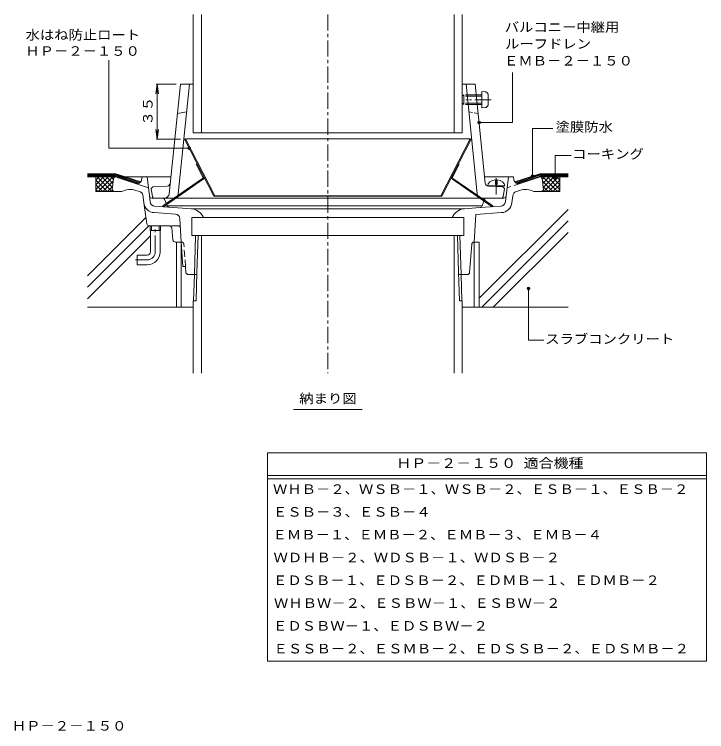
# Model space of a CAD drawing. Units: millimetres, scale not verified. Extents: x -339 to 375, y -270 to 189.
# Drawn here: x -50.3 to 375, y -269.5 to 171.2 of the extents above; entities that cross this region are included whole.
import ezdxf
from ezdxf.enums import TextEntityAlignment as Align

# ---------------------------------------------------------------- set-up
doc = ezdxf.new("R2010")
doc.units = ezdxf.units.MM
doc.header["$LTSCALE"] = 2
doc.header["$PDMODE"] = 32
doc.header["$PDSIZE"] = 1.6
for name, pattern in [('CHAIN1', [8, 5, -1, 1, -1]), ('DASHED1', [1.8, 1.2, -0.6]), ('DASHED2', [3, 2, -1]), ('DOUBLE_CHAIN1', [8.8, 5, -1, 0.6, -0.6, 0.6, -1])]:
    doc.linetypes.add(name, pattern=pattern)
for name, color, linetype, lineweight in [('1-0_1-0ﾚｲﾔ', 3, 'Continuous', 9), ('1-2_1-2ﾚｲﾔ', 6, 'Continuous', 9), ('1-3_1-3ﾚｲﾔ', 4, 'Continuous', 9), ('1-4_1-4ﾚｲﾔ', 2, 'Continuous', 9), ('1-A', 4, 'DOUBLE_CHAIN1', 9), ('1-D', 5, 'Continuous', 5), ('1-E', 7, 'Continuous', 9), ('1-F', 7, 'Continuous', 9), ('F-4_F-4ﾚｲﾔ', 2, 'Continuous', 9), ('F-F_F-Fﾚｲﾔ', 2, 'Continuous', 9)]:
    doc.layers.add(name, color=color, linetype=linetype, lineweight=lineweight)
doc.layers.add('F-5_F-5ﾚｲﾔ', color=2, linetype='Continuous')
doc.styles.add('ＭＳ ゴシック', font='')
doc.styles.get('ＭＳ ゴシック').set_extended_font_data('MS Gothic')

msp = doc.modelspace()

# ---------------------------------------------------------------- linework, layer by layer
at = {"layer": '1-0_1-0ﾚｲﾔ', "linetype": 'CHAIN1'}
for p, q in [((142.268, 171.179), (142.268, -49.253)), ((36.268, 25.283), (36.268, 41.283)), ((31.268, 20.283), (24.107, 20.283))]:
    msp.add_line(p, q, dxfattribs=at)
at = {"layer": '1-0_1-0ﾚｲﾔ'}
for p, q in [((45.931, 71.283), (11.651, 71.283)), ((11.768, 71.283), (32.078, 64.684)), ((27.926, 69.559), (28.268, 71.283)), ((32.703, 59.6), (31.268, 71.283)), ((256.268, 71.283), (238.606, 71.283)), ((251.834, 59.6), (253.268, 71.283)), ((256.268, 71.283), (256.61, 69.559)), ((272.768, 71.283), (260.48, 67.29)), ((272.885, 71.283), (272.768, 71.283)), ((10.659, 70.407), (9.768, 63.283)), ((273.878, 70.407), (274.768, 63.283)), ((27.207, 62.061), (24.288, 63.009)), ((257.935, 62.258), (260.248, 63.009)), ((28.574, 60.402), (29.179, 55.475)), ((33.149, 55.963), (32.703, 59.6)), ((34.191, 58.283), (40.718, 58.283)), ((42.127, 57.296), (43.003, 54.889)), ((239.836, 58.283), (250.345, 58.283)), ((251.387, 55.963), (251.834, 59.6)), ((255.885, 59.77), (255.357, 55.475)), ((31.079, 42.564), (29.202, 55.308)), ((35.918, 53.335), (44.74, 52.718)), ((43.215, 54.306), (43.435, 53.702)), ((237.115, 53.508), (43.522, 53.508)), ((248.619, 53.335), (235.78, 52.438)), ((237.092, 53.443), (238.149, 56.496)), ((238.353, 57.084), (238.419, 57.274)), ((48.638, 48.436), (35.639, 49.345)), ((44.74, 52.718), (58.246, 51.774)), ((58.246, 51.774), (226.29, 51.774)), ((235.78, 52.438), (226.29, 51.774)), ((248.898, 49.345), (233.268, 48.252)), ((51.423, 45.62), (52.268, 31.283)), ((225.768, 46.283), (225.768, 35.283)), ((232.268, 31.283), (233.268, 48.252)), ((32.563, 41.283), (44.911, 41.283)), ((33.093, 38.283), (33.093, 41.283)), ((33.908, 38.283), (33.908, 41.283)), ((38.628, 38.283), (38.628, 41.283)), ((39.443, 38.283), (39.443, 41.283)), ((47.133, 32.634), (46.403, 39.932)), ((39.443, 38.283), (33.093, 38.283)), ((33.268, 25.283), (33.268, 38.283)), ((39.268, 25.283), (39.268, 38.283)), ((225.768, 35.283), (58.768, 35.283)), ((60.353, 11.283), (61.103, 35.283)), ((61.878, 12.761), (62.582, 35.283)), ((222.658, 12.761), (221.954, 35.283)), ((224.183, 11.283), (223.433, 35.283)), ((48.626, 31.283), (52.268, 31.283)), ((52.268, 31.283), (53.152, 16.283)), ((232.16, 31.283), (232.268, 31.283)), ((229.372, 12.671), (230.664, 29.895)), ((25.268, 23.283), (25.268, 17.283)), ((31.268, 23.283), (25.268, 23.283)), ((31.268, 17.283), (25.268, 17.283)), ((54.893, 16.283), (53.152, 16.283)), ((55.164, 12.671), (54.893, 16.283)), ((56.66, 11.283), (61.832, 11.283)), ((222.704, 11.283), (227.876, 11.283))]:
    msp.add_line(p, q, dxfattribs=at)
at = {"layer": '1-0_1-0ﾚｲﾔ', "linetype": 'DASHED2'}
for p, q in [((260.48, 67.29), (252.458, 64.684)), ((50.265, 41.283), (44.911, 41.283)), ((54.893, 16.283), (53.872, 29.895))]:
    msp.add_line(p, q, dxfattribs=at)
at = {"layer": '1-0_1-0ﾚｲﾔ', "linetype": 'DASHED1'}
msp.add_line((52.376, 31.283), (52.268, 31.283), dxfattribs=at)
at = {"layer": '1-0_1-0ﾚｲﾔ'}
for points in [[(15.768, 62.283), (10.768, 62.283), (9.768, 63.283)], [(268.768, 62.283), (273.768, 62.283), (274.768, 63.283)], [(225.768, 46.283), (58.768, 46.283), (58.768, 35.283)]]:
    msp.add_lwpolyline(points, dxfattribs=at)
for centre, radius, start, end in [((11.651, 70.283), 1, 90, 172.87604), ((272.885, 70.283), 1, 7.12396, 90), ((24.983, 70.144), 3, 252, 348.76978), ((259.553, 70.144), 3, 191.23022, 288), ((20.889, 52.548), 11, 71.99988, 117.74387), ((26.589, 60.159), 2, 7.00051, 71.99952), ((258.862, 59.405), 3, 108.00044, 172.99998), ((263.647, 52.548), 11, 62.25613, 108.00012), ((34.191, 59.783), 1.5, 186.99907, 270), ((40.718, 56.783), 1.5, 19.99329, 90), ((239.836, 56.783), 1.5, 90, 160.90251), ((250.345, 59.783), 1.5, 270, 353.00081), ((36.127, 56.328), 7, 186.99971, 266.00008), ((36.127, 56.328), 3, 186.99995, 266.00014), ((44.845, 54.215), 1.5, 199.99507, 265.99974), ((235.675, 53.934), 1.5, 274.0004, 340.90251), ((248.409, 56.328), 3, 273.99986, 353.00005), ((248.409, 56.328), 7, 273.99992, 353.00029), ((57.619, 42.796), 9, 22.79633, 86), ((226.918, 42.796), 9, 94, 157.20367), ((48.428, 45.444), 3, 3.37257, 86.00014), ((32.563, 42.783), 1.5, 188.3817, 270), ((44.911, 39.783), 1.5, 5.70984, 90), ((48.626, 32.783), 1.5, 185.70984, 270), ((232.16, 29.783), 1.5, 90, 175.71132), ((31.268, 25.283), 2, 270, 0), ((31.268, 25.283), 8, 270, 0), ((56.66, 12.783), 1.5, 184.28876, 270), ((227.876, 12.783), 1.5, 270, 355.71132)]:
    msp.add_arc(centre, radius, start, end, dxfattribs=at)
at = {"layer": '1-0_1-0ﾚｲﾔ', "linetype": 'DASHED2'}
for centre, start in [((50.265, 39.783), 3.37257), ((52.376, 29.783), 4.28868)]:
    msp.add_arc(centre, 1.5, start, 90, dxfattribs=at)
at = {"layer": '1-0_1-0ﾚｲﾔ', "linetype": 'CHAIN1'}
msp.add_arc((31.268, 25.283), 5, 270, 0, dxfattribs=at)
at = {"layer": '1-2_1-2ﾚｲﾔ'}
for p, q in [((44.88, 60.979), (51.74, 128.283)), ((50.409, 60.979), (57.268, 128.283)), ((59.668, 128.283), (51.74, 128.283)), ((232.797, 128.283), (224.868, 128.283)), ((234.127, 60.979), (227.268, 128.283)), ((238.995, 67.464), (232.797, 128.283)), ((49.905, 110.283), (55.536, 111.283)), ((33.768, 64.283), (34.768, 65.283)), ((34.629, 59.119), (33.768, 64.283)), ((43.639, 65.668), (34.768, 65.283)), ((240.898, 65.669), (249.768, 65.283)), ((250.768, 64.283), (249.768, 65.283)), ((249.907, 59.119), (250.768, 64.283)), ((47.811, 58.283), (40.718, 58.283)), ((235.561, 58.283), (48.967, 58.283)), ((240.024, 58.283), (236.617, 58.283))]:
    msp.add_line(p, q, dxfattribs=at)
at = {"layer": '1-2_1-2ﾚｲﾔ', "linetype": 'DASHED1'}
msp.add_line((234.631, 110.283), (229.001, 111.283), dxfattribs=at)
at = {"layer": '1-2_1-2ﾚｲﾔ'}
for centre, radius, start, end in [((43.552, 67.667), 2, 272.48886, 354.18011), ((240.985, 67.667), 2, 185.81989, 267.51114), ((35.615, 59.283), 1, 189.46208, 270), ((41.896, 61.283), 3, 270, 354.1808), ((47.424, 61.283), 3, 270, 354.18085), ((237.112, 61.283), 3, 185.81915, 270), ((248.921, 59.283), 1, 270, 350.53767)]:
    msp.add_arc(centre, radius, start, end, dxfattribs=at)
at = {"layer": '1-3_1-3ﾚｲﾔ'}
for p, q in [((52.268, 31.283), (49.268, 31.283)), ((49.268, 31.283), (49.268, -8.717)), ((52.268, 31.283), (52.268, -8.717)), ((235.268, 31.283), (232.268, 31.283)), ((232.268, 31.283), (232.268, -8.717)), ((235.268, 31.283), (235.268, -8.717)), ((49.268, -8.717), (59.668, -8.717)), ((224.868, -8.717), (235.268, -8.717))]:
    msp.add_line(p, q, dxfattribs=at)
at = {"layer": '1-4_1-4ﾚｲﾔ'}
for p, q in [((72.268, 59.461), (54.268, 94.461)), ((54.802, 94.736), (229.735, 94.736)), ((212.268, 59.461), (230.268, 94.461)), ((61.504, 79.08), (62.038, 79.354)), ((223.032, 79.08), (222.499, 79.354)), ((65.595, 71.124), (61.504, 79.08)), ((218.941, 71.124), (223.032, 79.08)), ((65.403, 70.356), (40.927, 53.455)), ((41.268, 52.961), (65.744, 69.862)), ((243.268, 52.961), (218.793, 69.862)), ((219.134, 70.356), (243.609, 53.455)), ((72.802, 59.736), (72.268, 59.461)), ((212.268, 59.461), (72.268, 59.461)), ((72.802, 59.736), (211.735, 59.736)), ((211.735, 59.736), (212.268, 59.461)), ((40.927, 53.455), (41.268, 52.961)), ((243.609, 53.455), (243.268, 52.961))]:
    msp.add_line(p, q, dxfattribs=at)
at = {"layer": '1-4_1-4ﾚｲﾔ', "linetype": 'DOUBLE_CHAIN1'}
for p, q in [((65.836, 70.656), (65.67, 70.541)), ((65.836, 70.656), (65.701, 70.918)), ((66.145, 70.14), (66.611, 70.461))]:
    msp.add_line(p, q, dxfattribs=at)
at = {"layer": '1-4_1-4ﾚｲﾔ'}
for points in [[(72.802, 59.736), (54.802, 94.736), (54.268, 94.461)], [(211.735, 59.736), (229.735, 94.736), (230.268, 94.461)]]:
    msp.add_lwpolyline(points, dxfattribs=at)
for centre, radius, start, end in [((65.062, 70.85), 0.6, 304.62624, 27.21611), ((65.062, 70.85), 1.2, 304.62624, 27.21611), ((219.474, 70.85), 1.2, 152.78389, 235.37376), ((219.474, 70.85), 0.6, 152.78389, 235.37376)]:
    msp.add_arc(centre, radius, start, end, dxfattribs=at)
at = {"layer": '1-A'}
for p, q in [((236.868, 123.725), (236.868, 113.725)), ((238.942, 123.544), (236.868, 123.725)), ((236.868, 120.855), (224.868, 120.855)), ((240.768, 121.552), (240.768, 115.899)), ((242.593, 118.725), (224.868, 118.725)), ((224.868, 116.595), (225.738, 115.725)), ((236.868, 116.595), (224.868, 116.595)), ((236.868, 115.725), (224.868, 115.725)), ((238.942, 113.907), (236.868, 113.725))]:
    msp.add_line(p, q, dxfattribs=at)
at = {"layer": '1-A', "linetype": 'Continuous'}
for p, q in [((245.268, 69.604), (245.268, 66.722)), ((245.268, 66.722), (246.268, 66.722)), ((246.268, 69.604), (246.268, 66.722)), ((240.518, 65.722), (251.018, 65.722)), ((242.768, 65.722), (242.768, 65.587)), ((243.268, 65.722), (243.268, 65.566)), ((248.268, 65.722), (248.268, 65.348)), ((248.768, 65.722), (248.768, 65.327))]:
    msp.add_line(p, q, dxfattribs=at)
at = {"layer": '1-A', "linetype": 'CHAIN1'}
msp.add_line((245.768, 70.465), (245.768, 58.283), dxfattribs=at)
at = {"layer": '1-A'}
for points in [[(224.868, 120.855), (225.738, 121.725), (225.738, 115.725)], [(236.868, 121.725), (224.868, 121.725), (224.868, 115.725)]]:
    msp.add_lwpolyline(points, dxfattribs=at)
for centre, start, end in [((238.768, 121.552), 359.99984, 84.99983), ((238.768, 115.899), 274.99986, 359.99984)]:
    msp.add_arc(centre, 2, start, end, dxfattribs=at)
at = {"layer": '1-A', "linetype": 'Continuous'}
for start_param, end_param in [(1.6661844, 3.1415927), (6.2831853, 7.7585936)]:
    msp.add_ellipse((245.768, 65.722), major_axis=(5.25, 0), ratio=0.7428, start_param=start_param, end_param=end_param, dxfattribs=at)
at = {"layer": '1-D'}
for p, q in [((12.085, 73.283), (-5.306, 73.283)), ((12.006, 72.783), (-5.306, 72.783)), ((11.927, 72.283), (-5.306, 72.283)), ((11.847, 71.783), (-5.306, 71.783)), ((11.847, 71.783), (25.788, 67.253)), ((11.927, 72.283), (26.492, 67.55)), ((12.006, 72.783), (26.991, 67.914)), ((12.085, 73.283), (27.364, 68.318)), ((272.451, 73.283), (257.172, 68.318)), ((272.53, 72.783), (257.546, 67.914)), ((272.61, 72.283), (258.044, 67.55)), ((272.689, 71.783), (258.748, 67.253)), ((272.451, 73.283), (289.843, 73.283)), ((272.53, 72.783), (289.843, 72.783)), ((272.61, 72.283), (289.843, 72.283)), ((272.689, 71.783), (289.843, 71.783))]:
    msp.add_line(p, q, dxfattribs=at)
at = {"layer": '1-E'}
for p, q in [((59.668, 171.179), (59.668, 98.283)), ((64.668, 171.179), (64.668, 98.283)), ((219.868, 171.179), (219.868, 98.283)), ((224.868, 171.179), (224.868, 98.283)), ((224.868, 98.283), (59.668, 98.283)), ((11.651, 71.283), (-5.306, 71.283)), ((-0.232, 63.663), (7.388, 71.283)), ((-0.232, 66.491), (4.56, 71.283)), ((-0.232, 69.32), (1.731, 71.283)), ((0.587, 71.283), (9.587, 62.283)), ((1.217, 62.283), (10.217, 71.283)), ((3.415, 71.283), (9.951, 64.747)), ((6.243, 71.283), (10.265, 67.261)), ((9.072, 71.283), (10.58, 69.775)), ((272.885, 71.283), (289.843, 71.283)), ((275.464, 71.283), (273.957, 69.775)), ((278.293, 71.283), (274.271, 67.261)), ((283.32, 62.283), (274.32, 71.283)), ((281.121, 71.283), (274.585, 64.747)), ((283.95, 71.283), (274.95, 62.283)), ((284.768, 63.663), (277.148, 71.283)), ((284.768, 66.491), (279.977, 71.283)), ((284.768, 69.32), (282.805, 71.283)), ((-0.232, 69.273), (6.758, 62.283)), ((-0.232, 66.445), (3.93, 62.283)), ((4.045, 62.283), (10.443, 68.681)), ((280.491, 62.283), (274.093, 68.681)), ((284.768, 69.273), (277.778, 62.283)), ((284.768, 66.445), (280.607, 62.283)), ((-0.232, 63.616), (1.101, 62.283)), ((6.873, 62.283), (10.039, 65.448)), ((9.702, 62.283), (10.235, 62.816)), ((274.834, 62.283), (274.301, 62.816)), ((277.663, 62.283), (274.497, 65.448)), ((284.768, 63.616), (283.435, 62.283)), ((289.843, 51.379), (235.268, -3.196)), ((30.508, 46.441), (-5.306, 10.627)), ((289.843, 44.308), (236.818, -8.717)), ((32.427, 41.289), (-5.306, 3.555)), ((64.668, 35.283), (64.668, -49.253)), ((219.868, 35.283), (219.868, -49.253)), ((289.843, 37.236), (243.889, -8.717)), ((33.268, 35.059), (-5.306, -3.516)), ((59.851, -4.797), (60.353, 11.283)), ((61.33, -4.797), (61.878, 12.761)), ((223.207, -4.797), (222.658, 12.761)), ((224.686, -4.797), (224.183, 11.283)), ((49.268, -8.717), (-5.306, -8.717)), ((61.33, -4.797), (59.668, -4.797)), ((59.668, -4.797), (59.668, -49.253)), ((223.207, -4.797), (224.868, -4.797)), ((224.868, -4.797), (224.868, -49.253)), ((235.268, -8.717), (289.843, -8.717))]:
    msp.add_line(p, q, dxfattribs=at)
for points in [[(10.768, 62.283), (-0.232, 62.283), (-0.232, 71.283)], [(273.768, 62.283), (284.768, 62.283), (284.768, 71.283)]]:
    msp.add_lwpolyline(points, dxfattribs=at)
at = {"layer": '1-F'}
for p, q in [((37.404, 128.283), (36.621, 122.334)), ((36.804, 128.283), (49.122, 128.283)), ((37.404, 128.283), (38.188, 122.334)), ((37.404, 94.461), (37.404, 128.283)), ((37.404, 94.461), (36.621, 100.41)), ((37.404, 94.461), (38.188, 100.41)), ((36.804, 94.461), (51.757, 94.461)), ((121.294, -71.497), (163.446, -71.497))]:
    msp.add_line(p, q, dxfattribs=at)
for points in [[(7.82, 142.935), (7.82, 88.952), (57.101, 88.952)], [(255.784, 135.407), (255.784, 104.723), (235.203, 104.723)], [(280.594, 101.011), (267.947, 101.011), (267.947, 71.792)], [(291.765, 84.359), (281.858, 84.359), (281.858, 70.303)], [(274.903, -29.042), (265.628, -29.042), (265.628, 2.786)]]:
    msp.add_lwpolyline(points, dxfattribs=at)
for p in [(235.203, 104.723), (57.101, 88.952), (267.947, 71.792), (281.858, 70.303), (265.628, 2.786)]:
    msp.add_point(p, dxfattribs=at)
at = {"layer": 'F-4_F-4ﾚｲﾔ', "color": 7}
for p, q in [((105.246, -98.204), (374.992, -98.204)), ((105.246, -98.204), (105.246, -226.204)), ((374.992, -226.204), (374.992, -98.204)), ((105.246, -112.204), (374.992, -112.204)), ((105.246, -114.204), (374.992, -114.204))]:
    msp.add_line(p, q, dxfattribs=at)
at = {"layer": 'F-F_F-Fﾚｲﾔ', "color": 7}
msp.add_line((105.246, -226.204), (374.992, -226.204), dxfattribs=at)

# ---------------------------------------------------------------- texts
at = {"layer": '1-F', "color": 2, "style": 'ＭＳ ゴシック', "width": 1.1}
for s, p in [('バルコニー中継用', (250.969, 158.66)), ('水はね防止ロート', (-43.386, 153.882)), ('ルーフドレン', (251.176, 148.381)), ('ＨＰ－２－１５０', (-43.556, 143.952)), ('ＥＭＢ－２－１５０', (250.51, 137.992)), ('塗膜防水', (282.224, 97.315)), ('コーキング', (292.379, 80.707)), ('スラブコンクリート', (275.849, -32.952)), ('納まり図', (124.768, -69.496))]:
    msp.add_text(s, height=5.865, dxfattribs=at).set_placement(p, align=Align.BOTTOM_LEFT)
msp.add_text('３５', height=5.865, rotation=90, dxfattribs=at).set_placement((36.404, 102.872), align=Align.BOTTOM_LEFT)
at = {"layer": 'F-4_F-4ﾚｲﾔ', "style": 'ＭＳ ゴシック'}
for s, width, p in [('ＨＰ－２－１５０ 適合機種', 1.15, (184.369, -109.204)), ('ＷＨＢ－２、ＷＳＢ－１、ＷＳＢ－２、ＥＳＢ－１、ＥＳＢ－２', 1.1, (108.609, -125.204)), ('ＥＳＢ－３、ＥＳＢ－４', 1.1, (108.609, -139.204)), ('ＥＭＢ－１、ＥＭＢ－２、ＥＭＢ－３、ＥＭＢ－４', 1.1, (108.343, -153.204)), ('ＥＤＳＢ－１、ＥＤＳＢ－２、ＥＤＭＢ－１、ＥＤＭＢ－２', 1.1, (108.637, -181.204)), ('ＥＳＳＢ－２、ＥＳＭＢ－２、ＥＤＳＳＢ－２、ＥＤＳＭＢ－２', 1.1, (108.93, -223.204))]:
    msp.add_text(s, height=5.865, dxfattribs=dict(at, width=width)).set_placement(p, align=Align.BOTTOM_LEFT)
at = {"layer": 'F-5_F-5ﾚｲﾔ', "style": 'ＭＳ ゴシック', "width": 1.1}
msp.add_text('水はね防止ロート\u3000ＨＰ－２－１５０', height=5.865, dxfattribs=at).set_placement((-131, -270.622), align=Align.BOTTOM_LEFT)
at = {"layer": 'F-F_F-Fﾚｲﾔ', "style": 'ＭＳ ゴシック', "width": 1.1}
for s, p in [('ＷＤＨＢ－２、ＷＤＳＢ－１、ＷＤＳＢ－２', (108.93, -167.204)), ('ＷＨＢＷ－２、ＥＳＢＷ－１、ＥＳＢＷ－２', (109.224, -195.204)), ('ＥＤＳＢＷ－１、ＥＤＳＢＷ－２', (108.637, -209.204))]:
    msp.add_text(s, height=5.865, dxfattribs=at).set_placement(p, align=Align.BOTTOM_LEFT)

doc.saveas('drawing.dxf')
